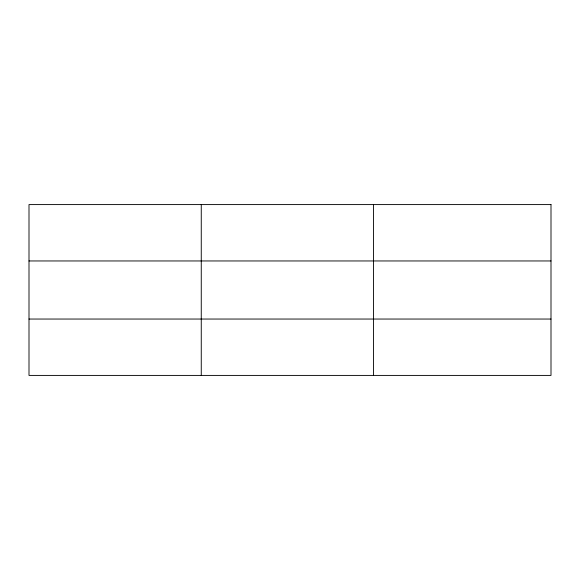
<?xml version="1.0" encoding="UTF-8"?>
<svg xmlns="http://www.w3.org/2000/svg" width="580" height="580" viewBox="0 0 580 580"><rect width="100%" height="100%" fill="white"/><g stroke="black" fill="none" stroke-linecap="round" stroke-linejoin="round"><path stroke-width="0.87" d="M201.26 204.588L201.26 375.412M373.52 204.588L373.52 375.412M29 260.957L551 260.957M29 319.043L551 319.043M551 204.588L551 375.412L29 375.412L29 204.588L551 204.588"/></g></svg>
